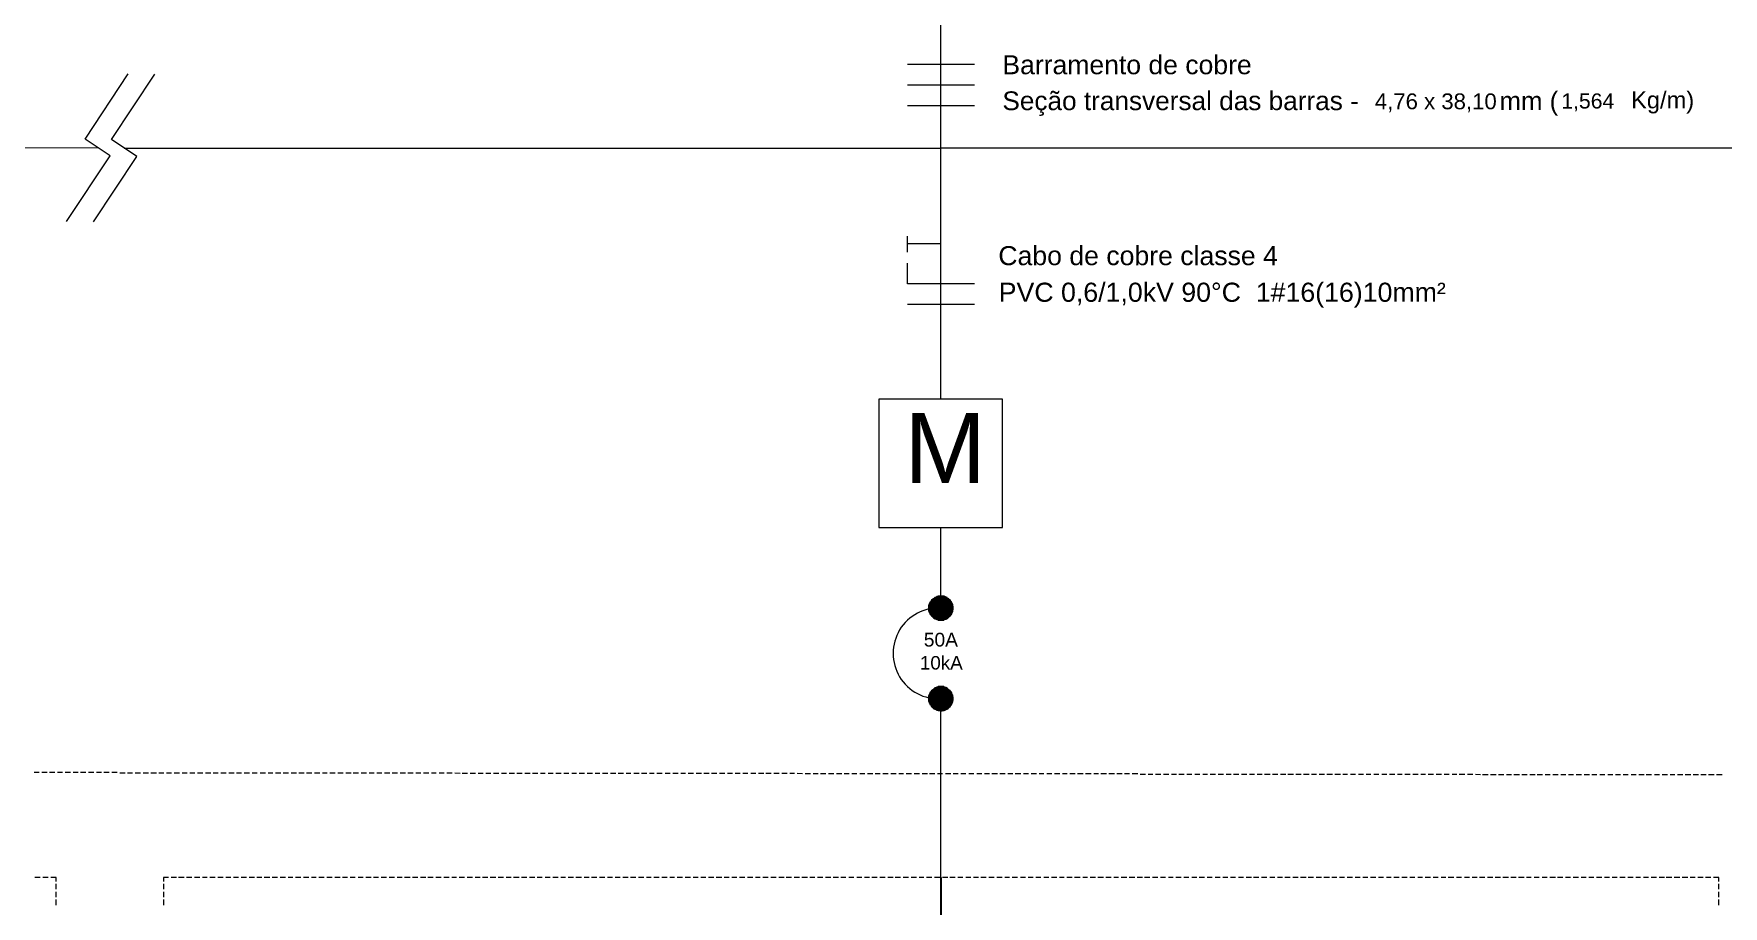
# Model space of a CAD drawing. Header units: millimetres. Extents: x 50 to 186, y -32 to 33.
# Drawn here: x 120.78 to 134.52, y 18.34 to 25.44 of the extents above; entities that cross this region are included whole.
import ezdxf

# ---------------------------------------------------------------- set-up
doc = ezdxf.new("R2010")
doc.units = ezdxf.units.MM
doc.layers.add('Prumada Eletrica', color=40, linetype='Continuous', lineweight=30)
doc.styles.add('Arial0', font='arial.ttf', dxfattribs={"height": 3.14658})

msp = doc.modelspace()

# ---------------------------------------------------------------- hatches: boundary and pattern name
at = {"layer": 'Prumada Eletrica', "true_color": 0x000007}
h = msp.add_hatch(color=7, dxfattribs=at)
h.paths.add_polyline_path([(128.256, 20.793), (128.07, 20.793), (128.256, 20.786)])
h.paths.add_polyline_path([(128.07, 20.793), (128.256, 20.786), (128.066, 20.786)])
h = msp.add_hatch(color=7, dxfattribs=at)
h.paths.add_polyline_path([(128.256, 20.786), (128.066, 20.786), (128.259, 20.776)])
h.paths.add_polyline_path([(128.066, 20.786), (128.259, 20.776), (128.066, 20.776)])
h = msp.add_hatch(color=7, dxfattribs=at)
h.paths.add_polyline_path([(128.259, 20.776), (128.066, 20.776), (128.259, 20.765)])
h.paths.add_polyline_path([(128.066, 20.776), (128.259, 20.765), (128.066, 20.765)])
h = msp.add_hatch(color=7, dxfattribs=at)
h.paths.add_polyline_path([(128.259, 20.765), (128.066, 20.765), (128.259, 20.758)])
h.paths.add_polyline_path([(128.066, 20.765), (128.259, 20.758), (128.066, 20.758)])
h = msp.add_hatch(color=7, dxfattribs=at)
h.paths.add_polyline_path([(128.259, 20.758), (128.066, 20.758), (128.256, 20.747)])
h.paths.add_polyline_path([(128.066, 20.758), (128.256, 20.747), (128.066, 20.747)])
h = msp.add_hatch(color=7, dxfattribs=at)
h.paths.add_polyline_path([(128.252, 20.801), (128.073, 20.801), (128.256, 20.793)])
h.paths.add_polyline_path([(128.073, 20.801), (128.256, 20.793), (128.07, 20.793)])
h = msp.add_hatch(color=7, dxfattribs=at)
h.paths.add_polyline_path([(128.249, 20.811), (128.077, 20.811), (128.252, 20.801)])
h.paths.add_polyline_path([(128.077, 20.811), (128.252, 20.801), (128.073, 20.801)])
h = msp.add_hatch(color=7, dxfattribs=at)
h.paths.add_polyline_path([(128.245, 20.818), (128.08, 20.818), (128.249, 20.811)])
h.paths.add_polyline_path([(128.08, 20.818), (128.249, 20.811), (128.077, 20.811)])
h = msp.add_hatch(color=7, dxfattribs=at)
h.paths.add_polyline_path([(128.238, 20.825), (128.087, 20.825), (128.245, 20.818)])
h.paths.add_polyline_path([(128.087, 20.825), (128.245, 20.818), (128.08, 20.818)])
h = msp.add_hatch(color=7, dxfattribs=at)
h.paths.add_polyline_path([(128.231, 20.833), (128.091, 20.833), (128.238, 20.825)])
h.paths.add_polyline_path([(128.091, 20.833), (128.238, 20.825), (128.087, 20.825)])
h = msp.add_hatch(color=7, dxfattribs=at)
h.paths.add_polyline_path([(128.224, 20.84), (128.098, 20.84), (128.231, 20.833)])
h.paths.add_polyline_path([(128.098, 20.84), (128.231, 20.833), (128.091, 20.833)])
h = msp.add_hatch(color=7, dxfattribs=at)
h.paths.add_polyline_path([(128.217, 20.843), (128.105, 20.843), (128.224, 20.84)])
h.paths.add_polyline_path([(128.105, 20.843), (128.224, 20.84), (128.098, 20.84)])
h = msp.add_hatch(color=7, dxfattribs=at)
h.paths.add_polyline_path([(128.21, 20.85), (128.112, 20.85), (128.217, 20.843)])
h.paths.add_polyline_path([(128.112, 20.85), (128.217, 20.843), (128.105, 20.843)])
h = msp.add_hatch(color=7, dxfattribs=at)
h.paths.add_polyline_path([(128.202, 20.854), (128.123, 20.854), (128.21, 20.85)])
h.paths.add_polyline_path([(128.123, 20.854), (128.21, 20.85), (128.112, 20.85)])
h = msp.add_hatch(color=7, dxfattribs=at)
h.paths.add_polyline_path([(128.192, 20.857), (128.13, 20.857), (128.202, 20.854)])
h.paths.add_polyline_path([(128.13, 20.857), (128.202, 20.854), (128.123, 20.854)])
h = msp.add_hatch(color=7, dxfattribs=at)
h.paths.add_polyline_path([(128.185, 20.861), (128.141, 20.861), (128.192, 20.857)])
h.paths.add_polyline_path([(128.141, 20.861), (128.192, 20.857), (128.13, 20.857)])
h = msp.add_hatch(color=7, dxfattribs=at)
h.paths.add_polyline_path([(128.256, 20.747), (128.066, 20.747), (128.256, 20.74)])
h.paths.add_polyline_path([(128.066, 20.747), (128.256, 20.74), (128.07, 20.74)])
h = msp.add_hatch(color=7, dxfattribs=at)
h.paths.add_polyline_path([(128.256, 20.74), (128.07, 20.74), (128.252, 20.729)])
h.paths.add_polyline_path([(128.07, 20.74), (128.252, 20.729), (128.073, 20.729)])
h = msp.add_hatch(color=7, dxfattribs=at)
h.paths.add_polyline_path([(128.252, 20.729), (128.073, 20.729), (128.249, 20.722)])
h.paths.add_polyline_path([(128.073, 20.729), (128.249, 20.722), (128.077, 20.722)])
h = msp.add_hatch(color=7, dxfattribs=at)
h.paths.add_polyline_path([(128.249, 20.722), (128.077, 20.722), (128.245, 20.715)])
h.paths.add_polyline_path([(128.077, 20.722), (128.245, 20.715), (128.08, 20.715)])
h = msp.add_hatch(color=7, dxfattribs=at)
h.paths.add_polyline_path([(128.245, 20.715), (128.08, 20.715), (128.238, 20.708)])
h.paths.add_polyline_path([(128.08, 20.715), (128.238, 20.708), (128.087, 20.708)])
h = msp.add_hatch(color=7, dxfattribs=at)
h.paths.add_polyline_path([(128.238, 20.708), (128.087, 20.708), (128.231, 20.701)])
h.paths.add_polyline_path([(128.087, 20.708), (128.231, 20.701), (128.091, 20.701)])
h = msp.add_hatch(color=7, dxfattribs=at)
h.paths.add_polyline_path([(128.231, 20.701), (128.091, 20.701), (128.224, 20.694)])
h.paths.add_polyline_path([(128.091, 20.701), (128.224, 20.694), (128.098, 20.694)])
h = msp.add_hatch(color=7, dxfattribs=at)
h.paths.add_polyline_path([(128.224, 20.694), (128.098, 20.694), (128.217, 20.687)])
h.paths.add_polyline_path([(128.098, 20.694), (128.217, 20.687), (128.105, 20.687)])
h = msp.add_hatch(color=7, dxfattribs=at)
h.paths.add_polyline_path([(128.217, 20.687), (128.105, 20.687), (128.21, 20.683)])
h.paths.add_polyline_path([(128.105, 20.687), (128.21, 20.683), (128.112, 20.683)])
h = msp.add_hatch(color=7, dxfattribs=at)
h.paths.add_polyline_path([(128.21, 20.683), (128.112, 20.683), (128.202, 20.678)])
h.paths.add_polyline_path([(128.112, 20.683), (128.202, 20.678), (128.123, 20.678)])
h = msp.add_hatch(color=7, dxfattribs=at)
h.paths.add_polyline_path([(128.202, 20.678), (128.123, 20.678), (128.192, 20.676)])
h.paths.add_polyline_path([(128.123, 20.678), (128.192, 20.676), (128.13, 20.676)])
h = msp.add_hatch(color=7, dxfattribs=at)
h.paths.add_polyline_path([(128.192, 20.676), (128.13, 20.676), (128.185, 20.671)])
h.paths.add_polyline_path([(128.13, 20.676), (128.185, 20.671), (128.141, 20.671)])
h = msp.add_hatch(color=7, dxfattribs=at)
h.paths.add_polyline_path([(128.141, 20.671), (128.148, 20.671), (128.174, 20.671)])
h.paths.add_polyline_path([(128.148, 20.671), (128.174, 20.671), (128.167, 20.669)])
h = msp.add_hatch(color=7, dxfattribs=at)
h.paths.add_polyline_path([(128.252, 20.064), (128.073, 20.064), (128.256, 20.057)])
h.paths.add_polyline_path([(128.073, 20.064), (128.256, 20.057), (128.07, 20.057)])
h = msp.add_hatch(color=7, dxfattribs=at)
h.paths.add_polyline_path([(128.249, 20.075), (128.077, 20.075), (128.252, 20.064)])
h.paths.add_polyline_path([(128.077, 20.075), (128.252, 20.064), (128.073, 20.064)])
h = msp.add_hatch(color=7, dxfattribs=at)
h.paths.add_polyline_path([(128.245, 20.082), (128.08, 20.082), (128.249, 20.075)])
h.paths.add_polyline_path([(128.08, 20.082), (128.249, 20.075), (128.077, 20.075)])
h = msp.add_hatch(color=7, dxfattribs=at)
h.paths.add_polyline_path([(128.238, 20.089), (128.087, 20.089), (128.245, 20.082)])
h.paths.add_polyline_path([(128.087, 20.089), (128.245, 20.082), (128.08, 20.082)])
h = msp.add_hatch(color=7, dxfattribs=at)
h.paths.add_polyline_path([(128.231, 20.096), (128.091, 20.096), (128.238, 20.089)])
h.paths.add_polyline_path([(128.091, 20.096), (128.238, 20.089), (128.087, 20.089)])
h = msp.add_hatch(color=7, dxfattribs=at)
h.paths.add_polyline_path([(128.224, 20.103), (128.098, 20.103), (128.231, 20.096)])
h.paths.add_polyline_path([(128.098, 20.103), (128.231, 20.096), (128.091, 20.096)])
h = msp.add_hatch(color=7, dxfattribs=at)
h.paths.add_polyline_path([(128.217, 20.107), (128.105, 20.107), (128.224, 20.103)])
h.paths.add_polyline_path([(128.105, 20.107), (128.224, 20.103), (128.098, 20.103)])
h = msp.add_hatch(color=7, dxfattribs=at)
h.paths.add_polyline_path([(128.21, 20.114), (128.112, 20.114), (128.217, 20.107)])
h.paths.add_polyline_path([(128.112, 20.114), (128.217, 20.107), (128.105, 20.107)])
h = msp.add_hatch(color=7, dxfattribs=at)
h.paths.add_polyline_path([(128.202, 20.118), (128.123, 20.118), (128.21, 20.114)])
h.paths.add_polyline_path([(128.123, 20.118), (128.21, 20.114), (128.112, 20.114)])
h = msp.add_hatch(color=7, dxfattribs=at)
h.paths.add_polyline_path([(128.192, 20.121), (128.13, 20.121), (128.202, 20.118)])
h.paths.add_polyline_path([(128.13, 20.121), (128.202, 20.118), (128.123, 20.118)])
h = msp.add_hatch(color=7, dxfattribs=at)
h.paths.add_polyline_path([(128.185, 20.125), (128.141, 20.125), (128.192, 20.121)])
h.paths.add_polyline_path([(128.141, 20.125), (128.192, 20.121), (128.13, 20.121)])
h = msp.add_hatch(color=7, dxfattribs=at)
h.paths.add_polyline_path([(128.256, 20.057), (128.07, 20.057), (128.256, 20.05)])
h.paths.add_polyline_path([(128.07, 20.057), (128.256, 20.05), (128.066, 20.05)])
h = msp.add_hatch(color=7, dxfattribs=at)
h.paths.add_polyline_path([(128.256, 20.05), (128.066, 20.05), (128.259, 20.039)])
h.paths.add_polyline_path([(128.066, 20.05), (128.259, 20.039), (128.066, 20.039)])
h = msp.add_hatch(color=7, dxfattribs=at)
h.paths.add_polyline_path([(128.259, 20.039), (128.066, 20.039), (128.259, 20.029)])
h.paths.add_polyline_path([(128.066, 20.039), (128.259, 20.029), (128.066, 20.029)])
h = msp.add_hatch(color=7, dxfattribs=at)
h.paths.add_polyline_path([(128.259, 20.029), (128.066, 20.029), (128.259, 20.021)])
h.paths.add_polyline_path([(128.066, 20.029), (128.259, 20.021), (128.066, 20.021)])
h = msp.add_hatch(color=7, dxfattribs=at)
h.paths.add_polyline_path([(128.259, 20.021), (128.066, 20.021), (128.256, 20.011)])
h.paths.add_polyline_path([(128.066, 20.021), (128.256, 20.011), (128.066, 20.011)])
h = msp.add_hatch(color=7, dxfattribs=at)
h.paths.add_polyline_path([(128.256, 20.011), (128.066, 20.011), (128.256, 20.004)])
h.paths.add_polyline_path([(128.066, 20.011), (128.256, 20.004), (128.07, 20.004)])
h = msp.add_hatch(color=7, dxfattribs=at)
h.paths.add_polyline_path([(128.256, 20.004), (128.07, 20.004), (128.252, 19.993)])
h.paths.add_polyline_path([(128.07, 20.004), (128.252, 19.993), (128.073, 19.993)])
h = msp.add_hatch(color=7, dxfattribs=at)
h.paths.add_polyline_path([(128.252, 19.993), (128.073, 19.993), (128.249, 19.986)])
h.paths.add_polyline_path([(128.073, 19.993), (128.249, 19.986), (128.077, 19.986)])
h = msp.add_hatch(color=7, dxfattribs=at)
h.paths.add_polyline_path([(128.249, 19.986), (128.077, 19.986), (128.245, 19.979)])
h.paths.add_polyline_path([(128.077, 19.986), (128.245, 19.979), (128.08, 19.979)])
h = msp.add_hatch(color=7, dxfattribs=at)
h.paths.add_polyline_path([(128.245, 19.979), (128.08, 19.979), (128.238, 19.972)])
h.paths.add_polyline_path([(128.08, 19.979), (128.238, 19.972), (128.087, 19.972)])
h = msp.add_hatch(color=7, dxfattribs=at)
h.paths.add_polyline_path([(128.238, 19.972), (128.087, 19.972), (128.231, 19.963)])
h.paths.add_polyline_path([(128.087, 19.972), (128.231, 19.963), (128.091, 19.963)])
h = msp.add_hatch(color=7, dxfattribs=at)
h.paths.add_polyline_path([(128.231, 19.963), (128.091, 19.963), (128.224, 19.956)])
h.paths.add_polyline_path([(128.091, 19.963), (128.224, 19.956), (128.098, 19.956)])
h = msp.add_hatch(color=7, dxfattribs=at)
h.paths.add_polyline_path([(128.224, 19.956), (128.098, 19.956), (128.217, 19.949)])
h.paths.add_polyline_path([(128.098, 19.956), (128.217, 19.949), (128.105, 19.949)])
h = msp.add_hatch(color=7, dxfattribs=at)
h.paths.add_polyline_path([(128.217, 19.949), (128.105, 19.949), (128.21, 19.947)])
h.paths.add_polyline_path([(128.105, 19.949), (128.21, 19.947), (128.112, 19.947)])
h = msp.add_hatch(color=7, dxfattribs=at)
h.paths.add_polyline_path([(128.21, 19.947), (128.112, 19.947), (128.202, 19.942)])
h.paths.add_polyline_path([(128.112, 19.947), (128.202, 19.942), (128.123, 19.942)])
h = msp.add_hatch(color=7, dxfattribs=at)
h.paths.add_polyline_path([(128.202, 19.942), (128.123, 19.942), (128.192, 19.94)])
h.paths.add_polyline_path([(128.123, 19.942), (128.192, 19.94), (128.13, 19.94)])
h = msp.add_hatch(color=7, dxfattribs=at)
h.paths.add_polyline_path([(128.192, 19.94), (128.13, 19.94), (128.185, 19.935)])
h.paths.add_polyline_path([(128.13, 19.94), (128.185, 19.935), (128.141, 19.935)])
h = msp.add_hatch(color=7, dxfattribs=at)
h.paths.add_polyline_path([(128.141, 19.935), (128.148, 19.935), (128.174, 19.935)])
h.paths.add_polyline_path([(128.148, 19.935), (128.174, 19.935), (128.167, 19.931)])

# ---------------------------------------------------------------- linework, layer by layer
at = {"layer": 'Prumada Eletrica', "color": 7, "linetype": 'Continuous', "lineweight": 20, "true_color": 0x000007}
for points in [[(128.162, 23.483), (128.162, 25.684), (128.162, 25.684)], [(128.435, 25.189), (128.162, 25.189), (127.891, 25.189)], [(121.05, 23.912), (121.405, 24.444), (121.201, 24.58), (121.552, 25.113)], [(121.269, 23.908), (121.623, 24.441), (121.416, 24.577), (121.769, 25.109)], [(128.435, 25.02), (128.162, 25.02), (127.891, 25.02)], [(128.435, 24.852), (128.162, 24.852), (127.891, 24.852)], [(114.657, 24.508), (121.302, 24.513), (121.302, 24.513)], [(121.519, 24.508), (128.162, 24.508), (128.162, 24.508)], [(128.162, 23.729), (127.891, 23.729), (127.891, 23.793)], [(127.891, 23.662), (127.891, 23.729), (127.891, 23.729)], [(128.435, 23.404), (128.162, 23.404), (127.891, 23.404), (127.891, 23.573)], [(128.162, 22.466), (128.162, 23.483), (128.162, 23.483)], [(128.435, 23.236), (128.162, 23.236), (127.891, 23.236)], [(128.162, 20.765), (128.162, 21.423), (128.162, 21.423)], [(128.162, 18.574), (128.162, 20.029), (128.162, 20.029)]]:
    msp.add_lwpolyline(points, dxfattribs=at)
at = {"layer": 'Prumada Eletrica', "color": 7, "linetype": 'Continuous', "lineweight": 9, "true_color": 0x000007}
msp.add_lwpolyline([(134.926, 24.507), (132.325, 24.507), (128.162, 24.507)], dxfattribs=at)
at = {"layer": 'Prumada Eletrica', "color": 7, "linetype": 'Continuous', "lineweight": 20, "true_color": 0x000007}
msp.add_lwpolyline([(127.658, 21.423), (128.664, 21.423), (128.664, 22.466), (127.658, 22.466)], close=True, dxfattribs=at)
at = {"layer": 'Prumada Eletrica', "color": 7, "linetype": 'Continuous', "lineweight": -2, "true_color": 0x000007}
for points in [[(128.07, 20.793), (128.256, 20.786), (128.066, 20.786)], [(128.256, 20.786), (128.066, 20.786), (128.259, 20.776)], [(128.066, 20.786), (128.259, 20.776), (128.066, 20.776)], [(128.259, 20.776), (128.066, 20.776), (128.259, 20.765)], [(128.066, 20.776), (128.259, 20.765), (128.066, 20.765)], [(128.259, 20.765), (128.066, 20.765), (128.259, 20.758)], [(128.066, 20.765), (128.259, 20.758), (128.066, 20.758)], [(128.259, 20.758), (128.066, 20.758), (128.256, 20.747)], [(128.066, 20.758), (128.256, 20.747), (128.066, 20.747)], [(128.073, 20.801), (128.256, 20.793), (128.07, 20.793)], [(128.256, 20.793), (128.07, 20.793), (128.256, 20.786)], [(128.077, 20.811), (128.252, 20.801), (128.073, 20.801)], [(128.252, 20.801), (128.073, 20.801), (128.256, 20.793)], [(128.08, 20.818), (128.249, 20.811), (128.077, 20.811)], [(128.249, 20.811), (128.077, 20.811), (128.252, 20.801)], [(128.087, 20.825), (128.245, 20.818), (128.08, 20.818)], [(128.245, 20.818), (128.08, 20.818), (128.249, 20.811)], [(128.091, 20.833), (128.238, 20.825), (128.087, 20.825)], [(128.238, 20.825), (128.087, 20.825), (128.245, 20.818)], [(128.098, 20.84), (128.231, 20.833), (128.091, 20.833)], [(128.231, 20.833), (128.091, 20.833), (128.238, 20.825)], [(128.105, 20.843), (128.224, 20.84), (128.098, 20.84)], [(128.224, 20.84), (128.098, 20.84), (128.231, 20.833)], [(128.112, 20.85), (128.217, 20.843), (128.105, 20.843)], [(128.217, 20.843), (128.105, 20.843), (128.224, 20.84)], [(128.123, 20.854), (128.21, 20.85), (128.112, 20.85)], [(128.21, 20.85), (128.112, 20.85), (128.217, 20.843)], [(128.13, 20.857), (128.202, 20.854), (128.123, 20.854)], [(128.202, 20.854), (128.123, 20.854), (128.21, 20.85)], [(128.141, 20.861), (128.192, 20.857), (128.13, 20.857)], [(128.192, 20.857), (128.13, 20.857), (128.202, 20.854)], [(128.148, 20.861), (128.185, 20.861), (128.141, 20.861)], [(128.185, 20.861), (128.141, 20.861), (128.192, 20.857)], [(128.167, 20.861), (128.174, 20.861), (128.148, 20.861)], [(128.174, 20.861), (128.148, 20.861), (128.185, 20.861)], [(128.256, 20.747), (128.066, 20.747), (128.256, 20.74)], [(128.066, 20.747), (128.256, 20.74), (128.07, 20.74)], [(128.256, 20.74), (128.07, 20.74), (128.252, 20.729)], [(128.07, 20.74), (128.252, 20.729), (128.073, 20.729)], [(128.252, 20.729), (128.073, 20.729), (128.249, 20.722)], [(128.073, 20.729), (128.249, 20.722), (128.077, 20.722)], [(128.249, 20.722), (128.077, 20.722), (128.245, 20.715)], [(128.077, 20.722), (128.245, 20.715), (128.08, 20.715)], [(128.245, 20.715), (128.08, 20.715), (128.238, 20.708)], [(128.08, 20.715), (128.238, 20.708), (128.087, 20.708)], [(128.238, 20.708), (128.087, 20.708), (128.231, 20.701)], [(128.087, 20.708), (128.231, 20.701), (128.091, 20.701)], [(128.231, 20.701), (128.091, 20.701), (128.224, 20.694)], [(128.091, 20.701), (128.224, 20.694), (128.098, 20.694)], [(128.224, 20.694), (128.098, 20.694), (128.217, 20.687)], [(128.098, 20.694), (128.217, 20.687), (128.105, 20.687)], [(128.217, 20.687), (128.105, 20.687), (128.21, 20.683)], [(128.105, 20.687), (128.21, 20.683), (128.112, 20.683)], [(128.21, 20.683), (128.112, 20.683), (128.202, 20.678)], [(128.112, 20.683), (128.202, 20.678), (128.123, 20.678)], [(128.202, 20.678), (128.123, 20.678), (128.192, 20.676)], [(128.123, 20.678), (128.192, 20.676), (128.13, 20.676)], [(128.192, 20.676), (128.13, 20.676), (128.185, 20.671)], [(128.13, 20.676), (128.185, 20.671), (128.141, 20.671)], [(128.141, 20.671), (128.148, 20.671), (128.174, 20.671)], [(128.141, 20.671), (128.185, 20.671), (128.174, 20.671)], [(128.148, 20.671), (128.174, 20.671), (128.167, 20.669)], [(128.073, 20.064), (128.256, 20.057), (128.07, 20.057)], [(128.077, 20.075), (128.252, 20.064), (128.073, 20.064)], [(128.252, 20.064), (128.073, 20.064), (128.256, 20.057)], [(128.08, 20.082), (128.249, 20.075), (128.077, 20.075)], [(128.249, 20.075), (128.077, 20.075), (128.252, 20.064)], [(128.087, 20.089), (128.245, 20.082), (128.08, 20.082)], [(128.245, 20.082), (128.08, 20.082), (128.249, 20.075)], [(128.091, 20.096), (128.238, 20.089), (128.087, 20.089)], [(128.238, 20.089), (128.087, 20.089), (128.245, 20.082)], [(128.098, 20.103), (128.231, 20.096), (128.091, 20.096)], [(128.231, 20.096), (128.091, 20.096), (128.238, 20.089)], [(128.105, 20.107), (128.224, 20.103), (128.098, 20.103)], [(128.224, 20.103), (128.098, 20.103), (128.231, 20.096)], [(128.112, 20.114), (128.217, 20.107), (128.105, 20.107)], [(128.217, 20.107), (128.105, 20.107), (128.224, 20.103)], [(128.123, 20.118), (128.21, 20.114), (128.112, 20.114)], [(128.21, 20.114), (128.112, 20.114), (128.217, 20.107)], [(128.13, 20.121), (128.202, 20.118), (128.123, 20.118)], [(128.202, 20.118), (128.123, 20.118), (128.21, 20.114)], [(128.141, 20.125), (128.192, 20.121), (128.13, 20.121)], [(128.192, 20.121), (128.13, 20.121), (128.202, 20.118)], [(128.148, 20.125), (128.185, 20.125), (128.141, 20.125)], [(128.185, 20.125), (128.141, 20.125), (128.192, 20.121)], [(128.167, 20.125), (128.174, 20.125), (128.148, 20.125)], [(128.174, 20.125), (128.148, 20.125), (128.185, 20.125)], [(128.07, 20.057), (128.256, 20.05), (128.066, 20.05)], [(128.256, 20.05), (128.066, 20.05), (128.259, 20.039)], [(128.066, 20.05), (128.259, 20.039), (128.066, 20.039)], [(128.259, 20.039), (128.066, 20.039), (128.259, 20.029)], [(128.066, 20.039), (128.259, 20.029), (128.066, 20.029)], [(128.259, 20.029), (128.066, 20.029), (128.259, 20.021)], [(128.066, 20.029), (128.259, 20.021), (128.066, 20.021)], [(128.259, 20.021), (128.066, 20.021), (128.256, 20.011)], [(128.066, 20.021), (128.256, 20.011), (128.066, 20.011)], [(128.256, 20.011), (128.066, 20.011), (128.256, 20.004)], [(128.066, 20.011), (128.256, 20.004), (128.07, 20.004)], [(128.256, 20.057), (128.07, 20.057), (128.256, 20.05)], [(128.256, 20.004), (128.07, 20.004), (128.252, 19.993)], [(128.07, 20.004), (128.252, 19.993), (128.073, 19.993)], [(128.252, 19.993), (128.073, 19.993), (128.249, 19.986)], [(128.073, 19.993), (128.249, 19.986), (128.077, 19.986)], [(128.249, 19.986), (128.077, 19.986), (128.245, 19.979)], [(128.077, 19.986), (128.245, 19.979), (128.08, 19.979)], [(128.245, 19.979), (128.08, 19.979), (128.238, 19.972)], [(128.08, 19.979), (128.238, 19.972), (128.087, 19.972)], [(128.238, 19.972), (128.087, 19.972), (128.231, 19.963)], [(128.087, 19.972), (128.231, 19.963), (128.091, 19.963)], [(128.231, 19.963), (128.091, 19.963), (128.224, 19.956)], [(128.091, 19.963), (128.224, 19.956), (128.098, 19.956)], [(128.224, 19.956), (128.098, 19.956), (128.217, 19.949)], [(128.098, 19.956), (128.217, 19.949), (128.105, 19.949)], [(128.217, 19.949), (128.105, 19.949), (128.21, 19.947)], [(128.105, 19.949), (128.21, 19.947), (128.112, 19.947)], [(128.21, 19.947), (128.112, 19.947), (128.202, 19.942)], [(128.112, 19.947), (128.202, 19.942), (128.123, 19.942)], [(128.202, 19.942), (128.123, 19.942), (128.192, 19.94)], [(128.123, 19.942), (128.192, 19.94), (128.13, 19.94)], [(128.192, 19.94), (128.13, 19.94), (128.185, 19.935)], [(128.13, 19.94), (128.185, 19.935), (128.141, 19.935)], [(128.141, 19.935), (128.148, 19.935), (128.174, 19.935)], [(128.141, 19.935), (128.185, 19.935), (128.174, 19.935)], [(128.148, 19.935), (128.174, 19.935), (128.167, 19.931)]]:
    msp.add_lwpolyline(points, close=True, dxfattribs=at)
at = {"layer": 'Prumada Eletrica', "color": 6, "linetype": 'Continuous', "lineweight": 20, "true_color": 0x000006}
for points in [[(120.786, 19.431), (120.829, 19.431), (120.829, 19.431)], [(120.85, 19.431), (120.894, 19.431), (120.894, 19.431)], [(120.912, 19.431), (120.954, 19.431), (120.954, 19.431)], [(120.976, 19.431), (121.018, 19.431), (121.018, 19.431)], [(121.04, 19.431), (121.082, 19.431), (121.082, 19.431)], [(121.105, 19.431), (121.144, 19.431), (121.144, 19.431)], [(121.165, 19.431), (121.208, 19.431), (121.208, 19.431)], [(121.229, 19.431), (121.272, 19.431), (121.272, 19.431)], [(121.293, 19.431), (121.336, 19.431), (121.336, 19.431)], [(121.355, 19.431), (121.398, 19.431), (121.398, 19.431)], [(121.419, 19.431), (121.462, 19.431), (121.462, 19.431)], [(121.483, 19.427), (121.526, 19.427), (121.526, 19.427)], [(121.547, 19.427), (121.586, 19.427), (121.586, 19.427)], [(121.609, 19.427), (121.651, 19.427), (121.651, 19.427)], [(121.673, 19.427), (121.716, 19.427), (121.716, 19.427)], [(121.737, 19.427), (121.781, 19.427), (121.781, 19.427)], [(121.802, 19.427), (121.841, 19.427), (121.841, 19.427)], [(121.863, 19.427), (121.905, 19.427), (121.905, 19.427)], [(121.927, 19.427), (121.969, 19.427), (121.969, 19.427)], [(121.992, 19.427), (122.031, 19.427), (122.031, 19.427)], [(122.052, 19.427), (122.095, 19.427), (122.095, 19.427)], [(122.116, 19.427), (122.159, 19.427), (122.159, 19.427)], [(122.18, 19.427), (122.223, 19.427), (122.223, 19.427)], [(122.244, 19.427), (122.285, 19.427), (122.285, 19.427)], [(122.306, 19.427), (122.349, 19.427), (122.349, 19.427)], [(122.37, 19.427), (122.413, 19.427), (122.413, 19.427)], [(122.434, 19.427), (122.473, 19.427), (122.473, 19.427)], [(122.496, 19.427), (122.538, 19.427), (122.538, 19.427)], [(122.56, 19.427), (122.602, 19.427), (122.602, 19.427)], [(122.624, 19.427), (122.668, 19.427), (122.668, 19.427)], [(122.689, 19.427), (122.728, 19.427), (122.728, 19.427)], [(122.749, 19.427), (122.792, 19.427), (122.792, 19.427)], [(122.813, 19.427), (122.856, 19.427), (122.856, 19.427)], [(122.878, 19.427), (122.92, 19.427), (122.92, 19.427)], [(122.939, 19.427), (122.982, 19.427), (122.982, 19.427)], [(123.003, 19.427), (123.046, 19.427), (123.046, 19.427)], [(123.067, 19.427), (123.11, 19.427), (123.11, 19.427)], [(123.131, 19.427), (123.17, 19.427), (123.17, 19.427)], [(123.193, 19.427), (123.236, 19.427), (123.236, 19.427)], [(123.257, 19.427), (123.3, 19.427), (123.3, 19.427)], [(123.321, 19.427), (123.365, 19.427), (123.365, 19.427)], [(123.383, 19.427), (123.425, 19.427), (123.425, 19.427)], [(123.447, 19.427), (123.489, 19.427), (123.489, 19.427)], [(123.511, 19.427), (123.553, 19.427), (123.553, 19.427)], [(123.575, 19.427), (123.615, 19.427), (123.615, 19.427)], [(123.636, 19.427), (123.679, 19.427), (123.679, 19.427)], [(123.7, 19.427), (123.743, 19.427), (123.743, 19.427)], [(123.764, 19.427), (123.807, 19.427), (123.807, 19.427)], [(123.825, 19.427), (123.869, 19.427), (123.869, 19.427)], [(123.89, 19.427), (123.933, 19.427), (123.933, 19.427)], [(123.954, 19.427), (123.997, 19.427), (123.997, 19.427)], [(124.018, 19.427), (124.057, 19.427), (124.057, 19.427)], [(124.08, 19.427), (124.122, 19.427), (124.122, 19.427)], [(124.144, 19.427), (124.187, 19.427), (124.187, 19.427)], [(124.208, 19.427), (124.252, 19.424), (124.252, 19.424)], [(124.268, 19.424), (124.312, 19.424), (124.312, 19.424)], [(124.333, 19.424), (124.376, 19.424), (124.376, 19.424)], [(124.398, 19.424), (124.44, 19.424), (124.44, 19.424)], [(124.462, 19.424), (124.502, 19.424), (124.502, 19.424)], [(124.522, 19.424), (124.566, 19.424), (124.566, 19.424)], [(124.587, 19.424), (124.63, 19.424), (124.63, 19.424)], [(124.651, 19.424), (124.694, 19.424), (124.694, 19.424)], [(124.712, 19.424), (124.756, 19.424), (124.756, 19.424)], [(124.777, 19.424), (124.82, 19.424), (124.82, 19.424)], [(124.841, 19.424), (124.884, 19.424), (124.884, 19.424)], [(124.905, 19.424), (124.944, 19.424), (124.944, 19.424)], [(124.967, 19.424), (125.009, 19.424), (125.009, 19.424)], [(125.031, 19.424), (125.073, 19.424), (125.073, 19.424)], [(125.095, 19.424), (125.137, 19.424), (125.137, 19.424)], [(125.159, 19.424), (125.199, 19.424), (125.199, 19.424)], [(125.219, 19.424), (125.263, 19.424), (125.263, 19.424)], [(125.284, 19.424), (125.327, 19.424), (125.327, 19.424)], [(125.349, 19.424), (125.388, 19.424), (125.388, 19.424)], [(125.409, 19.424), (125.453, 19.424), (125.453, 19.424)], [(125.474, 19.424), (125.517, 19.424), (125.517, 19.424)], [(125.538, 19.424), (125.581, 19.424), (125.581, 19.424)], [(125.602, 19.424), (125.641, 19.424), (125.641, 19.424)], [(125.664, 19.424), (125.707, 19.424), (125.707, 19.424)], [(125.728, 19.424), (125.771, 19.424), (125.771, 19.424)], [(125.792, 19.424), (125.831, 19.424), (125.831, 19.424)], [(125.852, 19.424), (125.895, 19.424), (125.895, 19.424)], [(125.918, 19.424), (125.96, 19.424), (125.96, 19.424)], [(125.982, 19.424), (126.024, 19.424), (126.024, 19.424)], [(126.046, 19.424), (126.085, 19.424), (126.085, 19.424)], [(126.106, 19.424), (126.15, 19.424), (126.15, 19.424)], [(126.171, 19.424), (126.214, 19.424), (126.214, 19.424)], [(126.235, 19.424), (126.278, 19.424), (126.278, 19.424)], [(126.296, 19.424), (126.34, 19.424), (126.34, 19.424)], [(126.361, 19.424), (126.404, 19.424), (126.404, 19.424)], [(126.425, 19.424), (126.468, 19.424), (126.468, 19.424)], [(126.489, 19.424), (126.528, 19.424), (126.528, 19.424)], [(126.551, 19.424), (126.592, 19.424), (126.592, 19.424)], [(126.615, 19.424), (126.657, 19.424), (126.657, 19.424)], [(126.679, 19.424), (126.722, 19.424), (126.722, 19.424)], [(126.739, 19.424), (126.782, 19.424), (126.782, 19.424)], [(126.803, 19.424), (126.847, 19.424), (126.847, 19.424)], [(126.869, 19.424), (126.911, 19.424), (126.911, 19.424)], [(126.933, 19.424), (126.972, 19.424), (126.972, 19.424)], [(126.993, 19.424), (127.037, 19.42), (127.037, 19.42)], [(127.058, 19.42), (127.101, 19.42), (127.101, 19.42)], [(127.122, 19.42), (127.165, 19.42), (127.165, 19.42)], [(127.183, 19.42), (127.227, 19.42), (127.227, 19.42)], [(127.248, 19.42), (127.291, 19.42), (127.291, 19.42)], [(127.312, 19.42), (127.355, 19.42), (127.355, 19.42)], [(127.376, 19.42), (127.415, 19.42), (127.415, 19.42)], [(127.438, 19.42), (127.479, 19.42), (127.479, 19.42)], [(127.502, 19.42), (127.544, 19.42), (127.544, 19.42)], [(127.566, 19.42), (127.608, 19.42), (127.608, 19.42)], [(127.626, 19.42), (127.669, 19.42), (127.669, 19.42)], [(127.69, 19.42), (127.734, 19.42), (127.734, 19.42)], [(127.755, 19.42), (127.798, 19.42), (127.798, 19.42)], [(127.819, 19.42), (127.859, 19.42), (127.859, 19.42)], [(127.88, 19.42), (127.924, 19.42), (127.924, 19.42)], [(127.945, 19.42), (127.988, 19.42), (127.988, 19.42)], [(128.009, 19.42), (128.052, 19.42), (128.052, 19.42)], [(128.07, 19.42), (128.112, 19.42), (128.112, 19.42)], [(128.134, 19.42), (128.176, 19.42), (128.176, 19.42)], [(128.199, 19.42), (128.242, 19.42), (128.242, 19.42)], [(128.263, 19.42), (128.302, 19.42), (128.302, 19.42)], [(128.323, 19.42), (128.366, 19.42), (128.366, 19.42)], [(128.389, 19.42), (128.431, 19.42), (128.431, 19.42)], [(128.453, 19.42), (128.495, 19.42), (128.495, 19.42)], [(128.517, 19.42), (128.556, 19.42), (128.556, 19.42)], [(128.577, 19.42), (128.621, 19.42), (128.621, 19.42)], [(128.642, 19.42), (128.685, 19.42), (128.685, 19.42)], [(128.706, 19.42), (128.746, 19.42), (128.746, 19.42)], [(128.767, 19.42), (128.811, 19.42), (128.811, 19.42)], [(120.836, 18.574), (120.793, 18.574), (120.793, 18.574)], [(120.901, 18.574), (120.857, 18.574), (120.857, 18.574)], [(120.965, 18.544), (120.965, 18.574), (120.922, 18.574)], [(121.88, 18.574), (121.838, 18.574), (121.838, 18.544)], [(121.944, 18.574), (121.902, 18.574), (121.902, 18.574)], [(122.006, 18.574), (121.962, 18.574), (121.962, 18.574)], [(122.07, 18.574), (122.026, 18.574), (122.026, 18.574)], [(122.134, 18.574), (122.091, 18.574), (122.091, 18.574)], [(122.195, 18.574), (122.155, 18.574), (122.155, 18.574)], [(122.26, 18.574), (122.216, 18.574), (122.216, 18.574)], [(122.324, 18.574), (122.281, 18.574), (122.281, 18.574)], [(122.388, 18.574), (122.345, 18.574), (122.345, 18.574)], [(122.448, 18.574), (122.409, 18.574), (122.409, 18.574)], [(122.513, 18.574), (122.471, 18.574), (122.471, 18.574)], [(122.578, 18.574), (122.535, 18.574), (122.535, 18.574)], [(122.638, 18.574), (122.599, 18.574), (122.599, 18.574)], [(122.703, 18.574), (122.659, 18.574), (122.659, 18.574)], [(122.767, 18.574), (122.723, 18.574), (122.723, 18.574)], [(122.831, 18.574), (122.789, 18.574), (122.789, 18.574)], [(122.892, 18.574), (122.853, 18.574), (122.853, 18.574)], [(122.957, 18.574), (122.913, 18.574), (122.913, 18.574)], [(123.021, 18.574), (122.978, 18.574), (122.978, 18.574)], [(123.081, 18.574), (123.042, 18.574), (123.042, 18.574)], [(123.147, 18.574), (123.103, 18.574), (123.103, 18.574)], [(123.211, 18.574), (123.168, 18.574), (123.168, 18.574)], [(123.275, 18.574), (123.232, 18.574), (123.232, 18.574)], [(123.335, 18.574), (123.296, 18.574), (123.296, 18.574)], [(123.399, 18.574), (123.358, 18.574), (123.358, 18.574)], [(123.464, 18.574), (123.422, 18.574), (123.422, 18.574)], [(123.528, 18.574), (123.486, 18.574), (123.486, 18.574)], [(123.589, 18.574), (123.546, 18.574), (123.546, 18.574)], [(123.654, 18.574), (123.61, 18.574), (123.61, 18.574)], [(123.718, 18.574), (123.675, 18.574), (123.675, 18.574)], [(123.779, 18.574), (123.74, 18.574), (123.74, 18.574)], [(123.844, 18.574), (123.8, 18.574), (123.8, 18.574)], [(123.908, 18.574), (123.865, 18.574), (123.865, 18.574)], [(123.972, 18.574), (123.929, 18.574), (123.929, 18.574)], [(124.032, 18.574), (123.99, 18.574), (123.99, 18.574)], [(124.098, 18.574), (124.055, 18.574), (124.055, 18.574)], [(124.162, 18.574), (124.119, 18.574), (124.119, 18.574)], [(124.222, 18.574), (124.183, 18.574), (124.183, 18.574)], [(124.286, 18.574), (124.243, 18.574), (124.243, 18.574)], [(124.351, 18.574), (124.309, 18.574), (124.309, 18.574)], [(124.415, 18.574), (124.373, 18.574), (124.373, 18.574)], [(124.476, 18.574), (124.433, 18.574), (124.433, 18.574)], [(124.541, 18.574), (124.497, 18.574), (124.497, 18.574)], [(124.605, 18.574), (124.562, 18.574), (124.562, 18.574)], [(124.666, 18.574), (124.626, 18.574), (124.626, 18.574)], [(124.731, 18.574), (124.687, 18.574), (124.687, 18.574)], [(124.795, 18.574), (124.752, 18.574), (124.752, 18.574)], [(124.859, 18.574), (124.816, 18.574), (124.816, 18.574)], [(124.919, 18.574), (124.877, 18.574), (124.877, 18.574)], [(124.983, 18.574), (124.942, 18.574), (124.942, 18.574)], [(125.048, 18.574), (125.006, 18.574), (125.006, 18.574)], [(125.109, 18.574), (125.07, 18.574), (125.07, 18.574)], [(125.173, 18.574), (125.13, 18.574), (125.13, 18.574)], [(125.238, 18.574), (125.194, 18.574), (125.194, 18.574)], [(125.302, 18.574), (125.26, 18.574), (125.26, 18.574)], [(125.363, 18.574), (125.32, 18.574), (125.32, 18.574)], [(125.428, 18.574), (125.384, 18.574), (125.384, 18.574)], [(125.492, 18.574), (125.449, 18.574), (125.449, 18.574)], [(125.552, 18.574), (125.513, 18.574), (125.513, 18.574)], [(125.618, 18.574), (125.574, 18.574), (125.574, 18.574)], [(125.682, 18.574), (125.638, 18.574), (125.638, 18.574)], [(125.746, 18.574), (125.703, 18.574), (125.703, 18.574)], [(125.806, 18.574), (125.767, 18.574), (125.767, 18.574)], [(125.87, 18.574), (125.828, 18.574), (125.828, 18.574)], [(125.935, 18.574), (125.893, 18.574), (125.893, 18.574)], [(125.996, 18.574), (125.957, 18.574), (125.957, 18.574)], [(126.06, 18.574), (126.017, 18.574), (126.017, 18.574)], [(126.125, 18.574), (126.081, 18.574), (126.081, 18.574)], [(126.189, 18.574), (126.146, 18.574), (126.146, 18.574)], [(126.25, 18.574), (126.21, 18.574), (126.21, 18.574)], [(126.315, 18.574), (126.271, 18.574), (126.271, 18.574)], [(126.379, 18.574), (126.335, 18.574), (126.335, 18.574)], [(126.439, 18.574), (126.4, 18.574), (126.4, 18.574)], [(126.503, 18.574), (126.461, 18.574), (126.461, 18.574)], [(126.567, 18.574), (126.525, 18.574), (126.525, 18.574)], [(126.633, 18.574), (126.59, 18.574), (126.59, 18.574)], [(126.693, 18.574), (126.654, 18.574), (126.654, 18.574)], [(126.757, 18.574), (126.714, 18.574), (126.714, 18.574)], [(126.822, 18.574), (126.78, 18.574), (126.78, 18.574)], [(126.886, 18.574), (126.844, 18.574), (126.844, 18.574)], [(126.947, 18.574), (126.904, 18.574), (126.904, 18.574)], [(127.012, 18.574), (126.968, 18.574), (126.968, 18.574)], [(127.076, 18.574), (127.032, 18.574), (127.032, 18.574)], [(127.137, 18.574), (127.097, 18.574), (127.097, 18.574)], [(127.201, 18.574), (127.158, 18.574), (127.158, 18.574)], [(127.266, 18.574), (127.222, 18.574), (127.222, 18.574)], [(127.33, 18.574), (127.287, 18.574), (127.287, 18.574)], [(127.39, 18.574), (127.348, 18.574), (127.348, 18.574)], [(127.454, 18.574), (127.412, 18.574), (127.412, 18.574)], [(127.519, 18.574), (127.477, 18.574), (127.477, 18.574)], [(127.58, 18.574), (127.541, 18.574), (127.541, 18.574)], [(127.644, 18.574), (127.601, 18.574), (127.601, 18.574)], [(127.708, 18.574), (127.665, 18.574), (127.665, 18.574)], [(127.773, 18.574), (127.729, 18.574), (127.729, 18.574)], [(127.834, 18.574), (127.791, 18.574), (127.791, 18.574)], [(127.898, 18.574), (127.855, 18.574), (127.855, 18.574)], [(127.963, 18.574), (127.919, 18.574), (127.919, 18.574)], [(128.023, 18.574), (127.984, 18.574), (127.984, 18.574)], [(128.087, 18.574), (128.045, 18.574), (128.045, 18.574)], [(128.153, 18.574), (128.109, 18.574), (128.109, 18.574)], [(128.217, 18.574), (128.174, 18.574), (128.174, 18.574)], [(128.277, 18.574), (128.234, 18.574), (128.234, 18.574)], [(128.341, 18.574), (128.299, 18.574), (128.299, 18.574)], [(128.405, 18.574), (128.364, 18.574), (128.364, 18.574)], [(128.467, 18.574), (128.428, 18.574), (128.428, 18.574)], [(128.531, 18.574), (128.488, 18.574), (128.488, 18.574)], [(128.595, 18.574), (128.552, 18.574), (128.552, 18.574)], [(128.66, 18.574), (128.616, 18.574), (128.616, 18.574)], [(128.721, 18.574), (128.681, 18.574), (128.681, 18.574)], [(128.785, 18.574), (128.742, 18.574), (128.742, 18.574)], [(120.965, 18.48), (120.965, 18.523), (120.965, 18.523)], [(120.965, 18.416), (120.965, 18.459), (120.965, 18.459)], [(121.838, 18.523), (121.838, 18.48), (121.838, 18.48)], [(121.838, 18.459), (121.838, 18.416), (121.838, 18.416)], [(120.965, 18.351), (120.965, 18.395), (120.965, 18.395)], [(121.838, 18.395), (121.838, 18.351), (121.838, 18.351)]]:
    msp.add_lwpolyline(points, dxfattribs=at)
at = {"layer": 'Prumada Eletrica', "color": 6, "linetype": 'Continuous', "lineweight": 9, "true_color": 0x000006}
for points in [[(128.833, 19.42), (128.875, 19.42), (128.875, 19.42)], [(128.897, 19.42), (128.939, 19.42), (128.939, 19.42)], [(128.961, 19.42), (129, 19.42), (129, 19.42)], [(129.023, 19.42), (129.065, 19.42), (129.065, 19.42)], [(129.087, 19.42), (129.129, 19.42), (129.129, 19.42)], [(129.151, 19.42), (129.19, 19.42), (129.19, 19.42)], [(129.21, 19.42), (129.255, 19.42), (129.255, 19.42)], [(129.274, 19.42), (129.319, 19.42), (129.319, 19.42)], [(129.339, 19.42), (129.383, 19.42), (129.383, 19.42)], [(129.406, 19.42), (129.445, 19.42), (129.445, 19.42)], [(129.464, 19.42), (129.509, 19.42), (129.509, 19.42)], [(129.528, 19.42), (129.573, 19.42), (129.573, 19.42)], [(129.593, 19.42), (129.637, 19.42), (129.637, 19.42)], [(129.654, 19.42), (129.696, 19.42), (129.696, 19.42)], [(129.718, 19.42), (129.763, 19.42), (129.763, 19.42)], [(129.783, 19.417), (129.827, 19.417), (129.827, 19.417)], [(129.847, 19.417), (129.886, 19.417), (129.886, 19.417)], [(129.908, 19.417), (129.95, 19.417), (129.95, 19.417)], [(129.973, 19.417), (130.015, 19.417), (130.015, 19.417)], [(130.037, 19.417), (130.079, 19.417), (130.079, 19.417)], [(130.098, 19.417), (130.14, 19.417), (130.14, 19.417)], [(130.163, 19.417), (130.204, 19.417), (130.204, 19.417)], [(130.227, 19.417), (130.269, 19.417), (130.269, 19.417)], [(130.291, 19.417), (130.33, 19.417), (130.33, 19.417)], [(130.353, 19.417), (130.394, 19.417), (130.394, 19.417)], [(130.417, 19.417), (130.459, 19.417), (130.459, 19.417)], [(130.481, 19.417), (130.523, 19.417), (130.523, 19.417)], [(130.543, 19.417), (130.584, 19.417), (130.584, 19.417)], [(130.607, 19.417), (130.649, 19.417), (130.649, 19.417)], [(130.671, 19.417), (130.713, 19.417), (130.713, 19.417)], [(130.735, 19.417), (130.774, 19.417), (130.774, 19.417)], [(130.794, 19.417), (130.839, 19.417), (130.839, 19.417)], [(130.858, 19.417), (130.903, 19.417), (130.903, 19.417)], [(130.925, 19.417), (130.967, 19.417), (130.967, 19.417)], [(130.984, 19.417), (131.029, 19.417), (131.029, 19.417)], [(131.048, 19.417), (131.093, 19.417), (131.093, 19.417)], [(131.112, 19.417), (131.157, 19.417), (131.157, 19.417)], [(131.177, 19.417), (131.216, 19.417), (131.216, 19.417)], [(131.238, 19.417), (131.283, 19.417), (131.283, 19.417)], [(131.302, 19.417), (131.347, 19.417), (131.347, 19.417)], [(131.367, 19.417), (131.411, 19.417), (131.411, 19.417)], [(131.431, 19.417), (131.47, 19.417), (131.47, 19.417)], [(131.492, 19.417), (131.534, 19.417), (131.534, 19.417)], [(131.557, 19.417), (131.598, 19.417), (131.598, 19.417)], [(131.621, 19.417), (131.66, 19.417), (131.66, 19.417)], [(131.682, 19.417), (131.724, 19.417), (131.724, 19.417)], [(131.747, 19.417), (131.788, 19.417), (131.788, 19.417)], [(131.811, 19.417), (131.853, 19.417), (131.853, 19.417)], [(131.875, 19.417), (131.914, 19.417), (131.914, 19.417)], [(131.936, 19.417), (131.978, 19.417), (131.978, 19.417)], [(132.001, 19.417), (132.043, 19.417), (132.043, 19.417)], [(132.065, 19.417), (132.104, 19.417), (132.104, 19.417)], [(132.126, 19.417), (132.168, 19.417), (132.168, 19.417)], [(132.191, 19.417), (132.233, 19.417), (132.233, 19.417)], [(132.255, 19.417), (132.297, 19.417), (132.297, 19.417)], [(132.319, 19.417), (132.358, 19.417), (132.358, 19.417)], [(132.378, 19.417), (132.423, 19.417), (132.423, 19.417)], [(132.445, 19.417), (132.487, 19.417), (132.487, 19.417)], [(132.509, 19.417), (132.551, 19.412), (132.551, 19.412)], [(132.568, 19.412), (132.613, 19.412), (132.613, 19.412)], [(132.632, 19.412), (132.677, 19.412), (132.677, 19.412)], [(132.696, 19.412), (132.741, 19.412), (132.741, 19.412)], [(132.761, 19.412), (132.802, 19.412), (132.802, 19.412)], [(132.822, 19.412), (132.867, 19.412), (132.867, 19.412)], [(132.886, 19.412), (132.931, 19.412), (132.931, 19.412)], [(132.951, 19.412), (132.995, 19.412), (132.995, 19.412)], [(133.012, 19.412), (133.054, 19.412), (133.054, 19.412)], [(133.076, 19.412), (133.118, 19.412), (133.118, 19.412)], [(133.14, 19.412), (133.182, 19.412), (133.182, 19.412)], [(133.205, 19.412), (133.244, 19.412), (133.244, 19.412)], [(133.266, 19.412), (133.308, 19.412), (133.308, 19.412)], [(133.33, 19.412), (133.372, 19.412), (133.372, 19.412)], [(133.395, 19.412), (133.437, 19.412), (133.437, 19.412)], [(133.456, 19.412), (133.498, 19.412), (133.498, 19.412)], [(133.52, 19.412), (133.562, 19.412), (133.562, 19.412)], [(133.585, 19.412), (133.627, 19.412), (133.627, 19.412)], [(133.649, 19.412), (133.688, 19.412), (133.688, 19.412)], [(133.71, 19.412), (133.752, 19.412), (133.752, 19.412)], [(133.775, 19.412), (133.817, 19.412), (133.817, 19.412)], [(133.839, 19.412), (133.881, 19.412), (133.881, 19.412)], [(133.898, 19.412), (133.942, 19.412), (133.942, 19.412)], [(133.965, 19.412), (134.006, 19.412), (134.006, 19.412)], [(134.029, 19.412), (134.071, 19.412), (134.071, 19.412)], [(134.093, 19.412), (134.132, 19.412), (134.132, 19.412)], [(134.152, 19.412), (134.196, 19.412), (134.196, 19.412)], [(134.216, 19.412), (134.261, 19.412), (134.261, 19.412)], [(134.28, 19.412), (134.325, 19.412), (134.325, 19.412)], [(134.342, 19.412), (134.386, 19.412), (134.386, 19.412)], [(134.406, 19.412), (134.451, 19.412), (134.451, 19.412)], [(134.47, 19.412), (134.515, 19.412), (134.515, 19.412)], [(128.85, 18.574), (128.808, 18.574), (128.808, 18.574)], [(128.911, 18.574), (128.872, 18.574), (128.872, 18.574)], [(128.975, 18.574), (128.933, 18.574), (128.933, 18.574)], [(129.04, 18.574), (128.998, 18.574), (128.998, 18.574)], [(129.104, 18.574), (129.062, 18.574), (129.062, 18.574)], [(129.165, 18.574), (129.126, 18.574), (129.126, 18.574)], [(129.23, 18.574), (129.185, 18.574), (129.185, 18.574)], [(129.294, 18.574), (129.249, 18.574), (129.249, 18.574)], [(129.355, 18.574), (129.316, 18.574), (129.316, 18.574)], [(129.42, 18.574), (129.375, 18.574), (129.375, 18.574)], [(129.484, 18.574), (129.439, 18.574), (129.439, 18.574)], [(129.548, 18.574), (129.503, 18.574), (129.503, 18.574)], [(129.607, 18.574), (129.568, 18.574), (129.568, 18.574)], [(129.674, 18.574), (129.629, 18.574), (129.629, 18.574)], [(129.738, 18.574), (129.693, 18.574), (129.693, 18.574)], [(129.802, 18.574), (129.758, 18.574), (129.758, 18.574)], [(129.861, 18.574), (129.819, 18.574), (129.819, 18.574)], [(129.925, 18.574), (129.883, 18.574), (129.883, 18.574)], [(129.989, 18.574), (129.947, 18.574), (129.947, 18.574)], [(130.051, 18.574), (130.012, 18.574), (130.012, 18.574)], [(130.115, 18.574), (130.073, 18.574), (130.073, 18.574)], [(130.179, 18.574), (130.137, 18.574), (130.137, 18.574)], [(130.244, 18.574), (130.202, 18.574), (130.202, 18.574)], [(130.305, 18.574), (130.263, 18.574), (130.263, 18.574)], [(130.369, 18.574), (130.327, 18.574), (130.327, 18.574)], [(130.434, 18.574), (130.392, 18.574), (130.392, 18.574)], [(130.495, 18.574), (130.456, 18.574), (130.456, 18.574)], [(130.559, 18.574), (130.517, 18.574), (130.517, 18.574)], [(130.624, 18.574), (130.582, 18.574), (130.582, 18.574)], [(130.688, 18.574), (130.646, 18.574), (130.646, 18.574)], [(130.749, 18.574), (130.705, 18.574), (130.705, 18.574)], [(130.813, 18.574), (130.769, 18.574), (130.769, 18.574)], [(130.878, 18.574), (130.836, 18.574), (130.836, 18.574)], [(130.939, 18.574), (130.9, 18.574), (130.9, 18.574)], [(131.003, 18.574), (130.959, 18.574), (130.959, 18.574)], [(131.068, 18.574), (131.023, 18.574), (131.023, 18.574)], [(131.132, 18.574), (131.087, 18.574), (131.087, 18.574)], [(131.193, 18.574), (131.149, 18.574), (131.149, 18.574)], [(131.258, 18.574), (131.213, 18.574), (131.213, 18.574)], [(131.322, 18.574), (131.277, 18.574), (131.277, 18.574)], [(131.381, 18.574), (131.341, 18.574), (131.341, 18.574)], [(131.445, 18.574), (131.403, 18.574), (131.403, 18.574)], [(131.509, 18.574), (131.467, 18.574), (131.467, 18.574)], [(131.573, 18.574), (131.531, 18.574), (131.531, 18.574)], [(131.635, 18.574), (131.593, 18.574), (131.593, 18.574)], [(131.699, 18.574), (131.657, 18.574), (131.657, 18.574)], [(131.763, 18.574), (131.721, 18.574), (131.721, 18.574)], [(131.825, 18.574), (131.786, 18.574), (131.786, 18.574)], [(131.889, 18.574), (131.847, 18.574), (131.847, 18.574)], [(131.953, 18.574), (131.911, 18.574), (131.911, 18.574)], [(132.017, 18.574), (131.976, 18.574), (131.976, 18.574)], [(132.079, 18.574), (132.04, 18.574), (132.04, 18.574)], [(132.143, 18.574), (132.101, 18.574), (132.101, 18.574)], [(132.207, 18.574), (132.166, 18.574), (132.166, 18.574)], [(132.269, 18.574), (132.23, 18.574), (132.23, 18.574)], [(132.333, 18.574), (132.288, 18.574), (132.288, 18.574)], [(132.397, 18.574), (132.356, 18.574), (132.356, 18.574)], [(132.462, 18.574), (132.42, 18.574), (132.42, 18.574)], [(132.523, 18.574), (132.484, 18.574), (132.484, 18.574)], [(132.587, 18.574), (132.543, 18.574), (132.543, 18.574)], [(132.652, 18.574), (132.607, 18.574), (132.607, 18.574)], [(132.713, 18.574), (132.671, 18.574), (132.671, 18.574)], [(132.777, 18.574), (132.733, 18.574), (132.733, 18.574)], [(132.842, 18.574), (132.797, 18.574), (132.797, 18.574)], [(132.906, 18.574), (132.861, 18.574), (132.861, 18.574)], [(132.964, 18.574), (132.925, 18.574), (132.925, 18.574)], [(133.029, 18.574), (132.987, 18.574), (132.987, 18.574)], [(133.093, 18.574), (133.051, 18.574), (133.051, 18.574)], [(133.16, 18.574), (133.115, 18.574), (133.115, 18.574)], [(133.219, 18.574), (133.177, 18.574), (133.177, 18.574)], [(133.283, 18.574), (133.241, 18.574), (133.241, 18.574)], [(133.347, 18.574), (133.305, 18.574), (133.305, 18.574)], [(133.409, 18.574), (133.37, 18.574), (133.37, 18.574)], [(133.473, 18.574), (133.431, 18.574), (133.431, 18.574)], [(133.537, 18.574), (133.495, 18.574), (133.495, 18.574)], [(133.601, 18.574), (133.56, 18.574), (133.56, 18.574)], [(133.663, 18.574), (133.621, 18.574), (133.621, 18.574)], [(133.727, 18.574), (133.685, 18.574), (133.685, 18.574)], [(133.791, 18.574), (133.749, 18.574), (133.749, 18.574)], [(133.853, 18.574), (133.814, 18.574), (133.814, 18.574)], [(133.917, 18.574), (133.875, 18.574), (133.875, 18.574)], [(133.981, 18.574), (133.939, 18.574), (133.939, 18.574)], [(134.046, 18.574), (134.004, 18.574), (134.004, 18.574)], [(134.107, 18.574), (134.062, 18.574), (134.062, 18.574)], [(134.171, 18.574), (134.127, 18.574), (134.127, 18.574)], [(134.236, 18.574), (134.191, 18.574), (134.191, 18.574)], [(134.297, 18.574), (134.255, 18.574), (134.255, 18.574)], [(134.361, 18.574), (134.317, 18.574), (134.317, 18.574)], [(134.425, 18.574), (134.381, 18.574), (134.381, 18.574)], [(134.49, 18.543), (134.49, 18.574), (134.445, 18.574)], [(134.49, 18.479), (134.49, 18.523), (134.49, 18.523)], [(134.49, 18.414), (134.49, 18.459), (134.49, 18.459)], [(134.49, 18.35), (134.49, 18.395), (134.49, 18.395)]]:
    msp.add_lwpolyline(points, dxfattribs=at)
at = {"layer": 'Prumada Eletrica', "color": 7, "linetype": 'Continuous', "lineweight": -2, "true_color": 0x000007}
msp.add_lwpolyline([(128.162, 18.574), (128.162, 17.075), (128.162, 17.075)], dxfattribs=at)
at = {"layer": 'Prumada Eletrica', "color": 7, "linetype": 'Continuous', "lineweight": 20, "true_color": 0x000007}
msp.add_open_spline([(128.164, 20.768), (128.027, 20.775), (127.897, 20.706), (127.826, 20.589), (127.826, 20.589), (127.756, 20.472), (127.756, 20.325), (127.826, 20.208), (127.826, 20.208), (127.897, 20.09), (128.027, 20.022), (128.164, 20.029)], degree=3, knots=[0, 0, 0, 0, 0.083333, 0.083333, 0.083333, 0.083334, 0.166667, 0.166667, 0.166667, 0.166668, 1, 1, 1, 1], dxfattribs=at)

# ---------------------------------------------------------------- texts
at = {"layer": 'Prumada Eletrica', "color": 7, "true_color": 0x000007, "style": 'Arial0'}
for s, height, p in [('Barramento de cobre', 0.15453, (128.662, 25.109)), ('Seção transversal das barras - ', 0.15241, (128.662, 24.817)), ('4,76 x 38,10', 0.12899, (131.691, 24.824)), ('mm (', 0.1502, (132.705, 24.817)), ('1,564', 0.1231, (133.208, 24.83)), (' Kg/m)', 0.1377, (133.722, 24.831)), ('Cabo de cobre classe 4', 0.15493, (128.629, 23.556)), ('PVC 0,6/1,0kV 90°C  1#16(16)10mm²', 0.15551, (128.632, 23.258)), ('M', 0.571, (127.864, 21.783)), ('50A', 0.1116, (128.023, 20.454)), ('10kA', 0.1094, (127.991, 20.267))]:
    msp.add_text(s, height=height, dxfattribs=at).set_placement(p)

doc.saveas('drawing.dxf')
